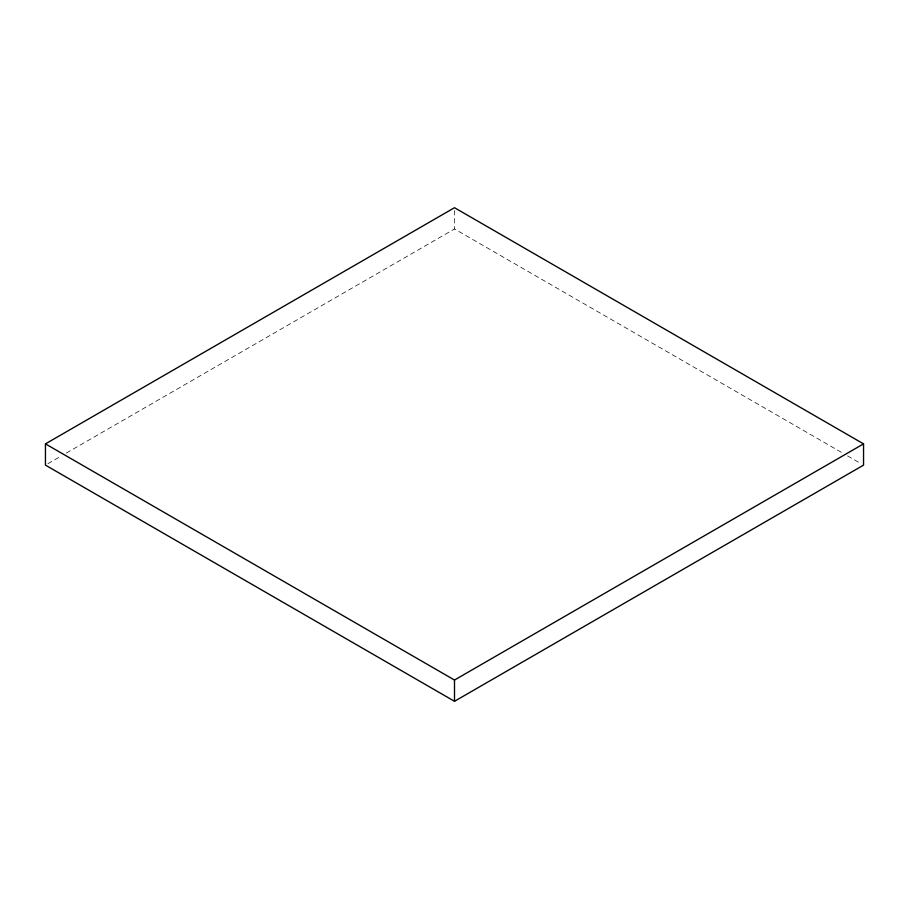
<?xml version="1.0" encoding="UTF-8"?>
<svg xmlns="http://www.w3.org/2000/svg" width="909" height="909" viewBox="0 0 909 909"><rect width="100%" height="100%" fill="white"/><g stroke="black" fill="none" stroke-linecap="round" stroke-linejoin="round"><path stroke-width="0.68" stroke-dasharray="4.54 3.41" d="M47.904 463.704L61.414 455.909M66.334 453.068L454.5 228.966L842.666 453.068M847.586 455.909L861.096 463.704M454.5 210.547L454.5 228.966"/><path stroke-width="1.36" d="M45.45 443.876L454.5 207.707L863.55 443.876L863.55 465.124L454.5 701.293L45.45 465.124L45.45 443.876L454.5 680.034L863.55 443.876M454.5 680.034L454.5 701.293"/></g></svg>
